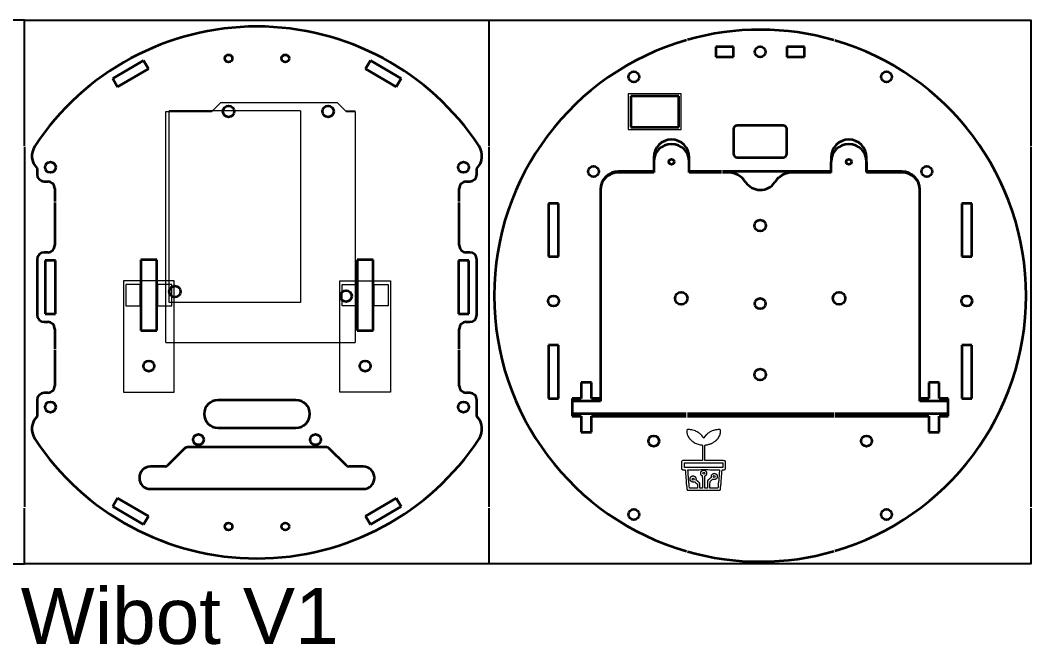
# Model space of a CAD drawing. Extents: x 251 to 739, y 8 to 184.
# Drawn here: x 453.8 to 738.8, y 8 to 184.2 of the extents above; entities that cross this region are included whole.
import ezdxf

# ---------------------------------------------------------------- set-up
doc = ezdxf.new("R2010")
doc.units = 0

msp = doc.modelspace()

# ---------------------------------------------------------------- linework, layer by layer
for p, q in [((455.06, 184.16), (586.05, 184.16)), ((586.05, 30.87), (455.06, 30.87))]:
    msp.add_line(p, q)
at = {"color": 7, "lineweight": 35, "ltscale": 0.06875}
for p, q in [((649.96, 176.62), (649.96, 173.87)), ((654.96, 173.87), (654.96, 176.62)), ((669.96, 176.62), (669.96, 173.87)), ((674.96, 173.87), (674.96, 176.62))]:
    msp.add_line(p, q, dxfattribs=at)
at = {"color": 7, "lineweight": 35, "ltscale": 0.125}
for p, q in [((654.96, 176.62), (649.96, 176.62)), ((649.96, 173.87), (654.96, 173.87)), ((674.96, 176.62), (669.96, 176.62)), ((669.96, 173.87), (674.96, 173.87)), ((715.46, 72.49), (715.46, 77.49))]:
    msp.add_line(p, q, dxfattribs=at)
at = {"color": 7, "lineweight": 35, "ltscale": 0.25}
for p, q in [((488.62, 172.76), (479.96, 167.76)), ((561.22, 167.76), (552.56, 172.76)), ((481.31, 165.42), (489.97, 170.42)), ((551.21, 170.42), (559.87, 165.42)), ((632.46, 141.49), (622.46, 141.49)), ((632.46, 141.24), (622.46, 141.24)), ((702.46, 141.49), (692.46, 141.49)), ((702.46, 141.24), (692.46, 141.24)), ((489.97, 44.35), (481.31, 49.35)), ((559.87, 49.35), (551.21, 44.35)), ((479.96, 47.01), (488.62, 42.01)), ((552.56, 42.01), (561.22, 47.01))]:
    msp.add_line(p, q, dxfattribs=at)
at = {"color": 7, "lineweight": 35, "ltscale": 0.0675}
for p, q in [((489.97, 170.42), (488.62, 172.76)), ((552.56, 172.76), (551.21, 170.42)), ((479.96, 167.76), (481.31, 165.42)), ((559.87, 165.42), (561.22, 167.76)), ((481.31, 49.35), (479.96, 47.01)), ((561.22, 47.01), (559.87, 49.35)), ((488.62, 42.01), (489.97, 44.35)), ((551.21, 44.35), (552.56, 42.01))]:
    msp.add_line(p, q, dxfattribs=at)
at = {"color": 7, "lineweight": 35, "ltscale": 0.3375}
for p, q in [((639.49, 162.72), (625.99, 162.72)), ((625.99, 154.02), (639.49, 154.02))]:
    msp.add_line(p, q, dxfattribs=at)
at = {"color": 7, "lineweight": 35, "ltscale": 0.2175}
for p, q in [((625.99, 162.72), (625.99, 154.02)), ((639.49, 154.02), (639.49, 162.72))]:
    msp.add_line(p, q, dxfattribs=at)
at = {"color": 3, "linetype": 'Continuous', "lineweight": 15}
for p, q in [((507.87, 158.43), (510.41, 160.97)), ((510.41, 160.97), (543.18, 160.97)), ((543.18, 160.97), (545.72, 158.43)), ((494.92, 93.29), (494.92, 158.43)), ((494.92, 158.43), (507.87, 158.43)), ((495.84, 104.6), (495.84, 158.6)), ((532.84, 158.6), (495.84, 158.6)), ((532.84, 158.6), (532.84, 104.6)), ((548.26, 158.43), (548.26, 93.29)), ((487.59, 109.64), (487.59, 103.64)), ((492.59, 109.64), (492.59, 103.64)), ((548.59, 109.64), (548.59, 103.64)), ((553.59, 109.64), (553.59, 103.64)), ((492.59, 103.64), (496.59, 103.64)), ((532.84, 104.6), (495.84, 104.6)), ((548.59, 103.64), (544.59, 103.64)), ((494.92, 93.29), (548.26, 93.29))]:
    msp.add_line(p, q, dxfattribs=at)
at = {"color": 3}
msp.add_line((548.26, 158.43), (545.72, 158.43), dxfattribs=at)
at = {"color": 7, "lineweight": 35, "ltscale": 0.325}
for p, q in [((668.96, 154.49), (655.96, 154.49)), ((655.96, 145.49), (668.96, 145.49))]:
    msp.add_line(p, q, dxfattribs=at)
at = {"color": 7, "lineweight": 35, "ltscale": 0.175}
for p, q in [((654.96, 153.49), (654.96, 146.49)), ((669.96, 146.49), (669.96, 153.49))]:
    msp.add_line(p, q, dxfattribs=at)
at = {"color": 7, "lineweight": 35, "ltscale": 0.031236}
for p, q in [((632.46, 145.49), (632.46, 144.24)), ((682.46, 145.49), (682.46, 144.24))]:
    msp.add_line(p, q, dxfattribs=at)
at = {"color": 7, "lineweight": 35, "ltscale": 0.1}
for p, q in [((642.46, 141.49), (642.46, 145.49)), ((692.46, 141.49), (692.46, 145.49))]:
    msp.add_line(p, q, dxfattribs=at)
at = {"color": 7, "lineweight": 35, "ltscale": 0.075}
for p, q in [((632.46, 144.24), (632.46, 141.24)), ((642.46, 141.24), (642.46, 144.24)), ((682.46, 141.24), (682.46, 144.24)), ((692.46, 144.24), (692.46, 141.24))]:
    msp.add_line(p, q, dxfattribs=at)
at = {"color": 7, "lineweight": 35, "ltscale": 0.0425}
for p, q in [((458.59, 142.39), (458.59, 140.69)), ((582.59, 140.69), (582.59, 142.39))]:
    msp.add_line(p, q, dxfattribs=at)
at = {"color": 7, "lineweight": 35}
for p, q in [((651.59, 141.49), (642.46, 141.49)), ((682.46, 141.49), (651.89, 141.49)), ((617.46, 136.24), (617.46, 76.74)), ((707.46, 77.49), (707.46, 136.49)), ((707.46, 76.74), (707.46, 136.24)), ((487.84, 116.64), (487.84, 96.64)), ((492.34, 96.64), (492.34, 116.64)), ((548.84, 116.64), (548.84, 96.64)), ((553.34, 96.64), (553.34, 116.64)), ((531.59, 77.04), (509.59, 77.04)), ((609.46, 73.24), (641.65, 73.24)), ((614.91, 72.49), (641.65, 72.49)), ((641.95, 73.24), (683.25, 73.24)), ((641.95, 72.49), (683.25, 72.49)), ((683.55, 73.24), (715.46, 73.24)), ((683.55, 72.49), (710.01, 72.49)), ((509.59, 69.24), (531.59, 69.24)), ((540.17, 63.79), (501, 63.79)), ((490.59, 51.99), (550.59, 51.99))]:
    msp.add_line(p, q, dxfattribs=at)
at = {"color": 7, "lineweight": 35, "ltscale": 0.272284}
for p, q in [((651.59, 141.24), (642.46, 141.24)), ((653.35, 141.24), (651.89, 141.24))]:
    msp.add_line(p, q, dxfattribs=at)
at = {"color": 7, "lineweight": 35, "ltscale": 0.270728}
msp.add_line((682.46, 141.24), (671.63, 141.24), dxfattribs=at)
at = {"color": 7, "lineweight": 35, "ltscale": 0.025}
for p, q in [((460.59, 138.69), (461.59, 138.69)), ((579.59, 138.69), (580.59, 138.69)), ((461.59, 118.69), (460.59, 118.69)), ((580.59, 118.69), (579.59, 118.69)), ((460.59, 99.09), (461.59, 99.09)), ((579.59, 99.09), (580.59, 99.09)), ((461.59, 79.09), (460.59, 79.09)), ((580.59, 79.09), (579.59, 79.09))]:
    msp.add_line(p, q, dxfattribs=at)
at = {"color": 7, "lineweight": 35, "ltscale": 0.4}
for p, q in [((463.59, 136.69), (463.59, 133.02)), ((577.59, 133.02), (577.59, 136.69)), ((463.59, 132.72), (463.59, 120.69)), ((577.59, 120.69), (577.59, 132.72)), ((463.59, 97.09), (463.59, 91.42)), ((577.59, 91.42), (577.59, 97.09)), ((463.59, 91.12), (463.59, 81.09)), ((577.59, 81.09), (577.59, 91.12))]:
    msp.add_line(p, q, dxfattribs=at)
at = {"color": 7, "lineweight": 35, "ltscale": 0.006236}
msp.add_line((617.46, 136.49), (617.46, 136.24), dxfattribs=at)
at = {"color": 7, "lineweight": 35, "ltscale": 0.375}
for p, q in [((602.81, 132.49), (602.81, 117.49)), ((605.61, 117.49), (605.61, 132.49)), ((719.31, 132.49), (719.31, 117.49)), ((722.11, 117.49), (722.11, 132.49)), ((460.89, 116.39), (460.89, 101.39)), ((463.79, 101.39), (463.79, 116.39)), ((577.39, 116.39), (577.39, 101.39)), ((580.29, 101.39), (580.29, 116.39)), ((602.81, 92.49), (602.81, 77.49)), ((605.61, 77.49), (605.61, 92.49)), ((719.31, 92.49), (719.31, 77.49)), ((722.11, 77.49), (722.11, 92.49))]:
    msp.add_line(p, q, dxfattribs=at)
at = {"color": 7, "lineweight": 35, "ltscale": 0.07}
for p, q in [((605.61, 132.49), (602.81, 132.49)), ((722.11, 132.49), (719.31, 132.49)), ((602.81, 117.49), (605.61, 117.49)), ((719.31, 117.49), (722.11, 117.49)), ((605.61, 92.49), (602.81, 92.49)), ((722.11, 92.49), (719.31, 92.49)), ((602.81, 77.49), (605.61, 77.49)), ((719.31, 77.49), (722.11, 77.49))]:
    msp.add_line(p, q, dxfattribs=at)
at = {"color": 7, "lineweight": 35, "ltscale": 0.39}
for p, q in [((458.59, 116.69), (458.59, 101.09)), ((582.59, 101.09), (582.59, 116.69))]:
    msp.add_line(p, q, dxfattribs=at)
at = {"color": 7, "lineweight": 35, "ltscale": 0.0725}
for p, q in [((463.79, 116.39), (460.89, 116.39)), ((580.29, 116.39), (577.39, 116.39)), ((460.89, 101.39), (463.79, 101.39)), ((577.39, 101.39), (580.29, 101.39)), ((712.91, 81.99), (710.01, 81.99)), ((710.01, 67.99), (712.91, 67.99))]:
    msp.add_line(p, q, dxfattribs=at)
at = {"color": 7, "lineweight": 35, "ltscale": 0.1125}
for p, q in [((492.34, 116.64), (487.84, 116.64)), ((553.34, 116.64), (548.84, 116.64)), ((487.84, 96.64), (492.34, 96.64)), ((548.84, 96.64), (553.34, 96.64)), ((612.01, 81.99), (612.01, 77.49)), ((614.91, 77.49), (614.91, 81.99)), ((710.01, 81.99), (710.01, 77.49)), ((712.91, 77.49), (712.91, 81.99)), ((612.01, 72.49), (612.01, 67.99)), ((614.91, 67.99), (614.91, 72.49)), ((710.01, 72.49), (710.01, 67.99)), ((712.91, 67.99), (712.91, 72.49))]:
    msp.add_line(p, q, dxfattribs=at)
at = {"color": 7, "lineweight": 35, "ltscale": 0.072499}
for p, q in [((614.91, 81.99), (612.01, 81.99)), ((612.01, 67.99), (614.91, 67.99))]:
    msp.add_line(p, q, dxfattribs=at)
at = {"color": 7, "lineweight": 35, "ltscale": 0.1175}
for p, q in [((458.59, 77.09), (458.59, 72.39)), ((582.59, 72.39), (582.59, 77.09))]:
    msp.add_line(p, q, dxfattribs=at)
at = {"color": 7, "lineweight": 35, "ltscale": 0.01875}
for p, q in [((609.46, 77.49), (609.46, 76.74)), ((609.46, 73.24), (609.46, 72.49))]:
    msp.add_line(p, q, dxfattribs=at)
at = {"color": 7, "lineweight": 35, "ltscale": 0.06375}
for p, q in [((612.01, 77.49), (609.46, 77.49)), ((617.46, 77.49), (614.91, 77.49)), ((710.01, 77.49), (707.46, 77.49)), ((715.46, 77.49), (712.91, 77.49)), ((609.46, 72.49), (612.01, 72.49)), ((712.91, 72.49), (715.46, 72.49))]:
    msp.add_line(p, q, dxfattribs=at)
at = {"color": 7, "lineweight": 35, "ltscale": 0.0875}
msp.add_line((609.46, 76.74), (609.46, 73.24), dxfattribs=at)
at = {"color": 7, "lineweight": 35, "ltscale": 0.2}
for p, q in [((617.46, 76.74), (609.46, 76.74)), ((715.46, 76.74), (707.46, 76.74))]:
    msp.add_line(p, q, dxfattribs=at)
at = {"color": 7, "lineweight": 35, "ltscale": 0.173744}
for p, q in [((500.3, 63.5), (495.38, 58.58)), ((545.8, 58.58), (540.88, 63.5))]:
    msp.add_line(p, q, dxfattribs=at)
at = {"color": 7, "lineweight": 35, "ltscale": 0.102145}
for p, q in [((494.67, 58.29), (490.59, 58.29)), ((550.59, 58.29), (546.5, 58.29))]:
    msp.add_line(p, q, dxfattribs=at)
for points in [[(455.06, 148.75), (455.06, 184.16), (251.19, 184.16), (251.19, 148.75)], [(586.05, 148.75), (586.05, 184.16), (738.77, 184.16), (738.77, 148.75)], [(455.06, 148.45), (455.06, 46.9)], [(586.05, 46.9), (586.05, 148.45)], [(738.77, 148.45), (738.77, 46.9)], [(251.19, 46.6), (251.19, 30.87), (455.06, 30.87), (455.06, 46.6)], [(738.77, 46.6), (738.77, 30.87), (586.05, 30.87), (586.05, 46.6)]]:
    msp.add_lwpolyline(points)
at = {"color": 3, "linetype": 'Continuous', "lineweight": 15}
msp.add_lwpolyline([(640.23, 153.39), (640.23, 163.39), (625.23, 163.39), (625.23, 153.39)], close=True, dxfattribs=at)
for points in [[(497.24, 104.19), (497.24, 110.64), (482.94, 110.64), (482.94, 79.24), (497.24, 79.24), (497.24, 110.64)], [(487.59, 109.64), (483.59, 109.64), (483.59, 103.64), (487.59, 103.64)], [(496.59, 103.64), (496.59, 109.64), (492.59, 109.64)], [(543.94, 104.19), (543.94, 110.64), (558.24, 110.64), (558.24, 79.24), (543.94, 79.24), (543.94, 110.64)], [(544.59, 103.64), (544.59, 109.64), (548.59, 109.64)], [(553.59, 109.64), (557.59, 109.64), (557.59, 103.64), (553.59, 103.64)]]:
    msp.add_lwpolyline(points, dxfattribs=at)
for points in [[(641.86, 68.63, 0.06243), (641.8, 68.56, 0.095329), (641.78, 68.48, 0.052055), (641.77, 68.37, 0.008033), (641.79, 68.14, 0.019619), (641.82, 67.83, 0.014307), (641.89, 67.49, 0.008091), (641.97, 67.18, 0.177661), (642.02, 67.1, -0.115974), (642.04, 67.08, -0.006792), (642.08, 67, -0.009984), (642.12, 66.91, -0.007168), (642.17, 66.8, 0.015595), (642.23, 66.68, 0.015505), (642.28, 66.57, 0.015544), (642.34, 66.48, 0.056743), (642.39, 66.42, -0.025343), (642.42, 66.38, -0.028687), (642.46, 66.34, -0.029725), (642.48, 66.31, -0.119676), (642.48, 66.28, 0.202931), (642.53, 66.18, 0.005175), (642.91, 65.81, 0.011737), (643.3, 65.47, 0.028906), (643.6, 65.24, 0.031277), (644.12, 64.94, 0.027909), (644.69, 64.7, 0.027879), (645.29, 64.51, 0.031022), (645.88, 64.41), (646.17, 64.38), (646.17, 62.18), (646.17, 59.99), (643.42, 59.99), (640.67, 59.99), (640.5, 59.87), (640.33, 59.76), (640.33, 58.68), (640.33, 57.61), (640.5, 57.49, 0.041624), (640.6, 57.43, 0.049689), (640.7, 57.4, 0.040704), (640.83, 57.38, 0.0175), (640.99, 57.38, -0.007086), (641.19, 57.37, -0.086207), (641.26, 57.36, -0.221674), (641.29, 57.32, -0.081654), (641.31, 57.25, 0.031183), (641.31, 57.2, 0.04025), (641.32, 57.16, 0.0451), (641.33, 57.13, 0.18027), (641.35, 57.11, -0.279484), (641.37, 57.09, -0.000378), (641.42, 56.47, -0.002897), (641.48, 55.79, -0.001762), (641.54, 54.97, 0.00143), (641.59, 54.15, 0.002338), (641.65, 53.46, 0.00029), (641.7, 52.85, 0.214541), (641.72, 52.82, -0.199811), (641.73, 52.79, -0.004281), (641.75, 52.65, -0.009175), (641.77, 52.48, -0.005977), (641.78, 52.28, 0.008518), (641.8, 52.05, 0.022468), (641.83, 51.88, 0.029803), (641.86, 51.76, 0.120138), (641.9, 51.69, 0.191284), (642.01, 51.65, 0.003091), (642.73, 51.63, 0.003828), (643.9, 51.62, 0.000429), (646.55, 51.62, 0.000306), (649.55, 51.62, 0.005172), (650.55, 51.63, 0.008652), (651.08, 51.65, 0.224382), (651.21, 51.72, 0.102504), (651.24, 51.8, 0.018573), (651.27, 51.95, 0.015977), (651.3, 52.17, 0.006916), (651.32, 52.46, -0.00493), (651.33, 52.71, -0.007701), (651.35, 52.92, -0.003007), (651.37, 53.1, -0.209089), (651.39, 53.13, 0.217737), (651.41, 53.15, 0.000319), (651.46, 53.75, 0.002466), (651.51, 54.43, 0.001509), (651.57, 55.23, -0.000882), (651.63, 56.02, -0.001445), (651.68, 56.7, -0.000136), (651.72, 57.3, -0.166192), (651.73, 57.32, -0.169566), (651.75, 57.33, -0.003523), (651.86, 57.35, -0.007813), (651.99, 57.37, -0.00513), (652.14, 57.38, 0.012853), (652.29, 57.4, 0.016007), (652.43, 57.43, 0.014325), (652.55, 57.45, 0.106593), (652.6, 57.48, 0.187617), (652.64, 57.55, 0.018734), (652.66, 57.75, 0.013002), (652.67, 58.08, 0.002323), (652.67, 58.68, 0.001456), (652.67, 59.43, 0.021751), (652.66, 59.69, 0.070901), (652.63, 59.82, 0.147006), (652.56, 59.91, 0.13863), (652.42, 59.95, 0.008115), (651.99, 59.97, 0.006115), (651.25, 59.98, 0.000771), (649.67, 59.99), (646.89, 59.99), (646.89, 62.12, -0.001646), (646.89, 62.95, -0.002642), (646.9, 63.65, -0.000494), (646.91, 64.27, -0.14723), (646.93, 64.32, -0.169856), (646.96, 64.34, -0.010823), (647.08, 64.37, -0.014885), (647.22, 64.41, -0.010466), (647.39, 64.43, 0.023943), (647.78, 64.51, 0.014437), (648.24, 64.64, 0.014254), (648.67, 64.79, 0.038402), (648.96, 64.92, 0.007835), (649.34, 65.14, 0.014438), (649.63, 65.34, 0.017603), (649.87, 65.51, 0.028146), (650.06, 65.68, 0.007809), (650.18, 65.81, 0.007451), (650.3, 65.93, 0.004639), (650.45, 66.11, 0.001053), (650.71, 66.41, 0.038837), (650.76, 66.48, 0.013355), (650.82, 66.59, 0.01318), (650.88, 66.72, 0.014884), (650.94, 66.84, -0.008373), (650.98, 66.95, -0.011468), (651.03, 67.05, -0.008364), (651.07, 67.13, -0.119276), (651.1, 67.16, 0.191092), (651.15, 67.24, 0.008899), (651.22, 67.58, 0.01568), (651.27, 67.94, 0.028145), (651.29, 68.23, 0.037771), (651.27, 68.54, 0.205141), (651.18, 68.68, 0.153141), (651.01, 68.74, 0.018857), (650.6, 68.72, 0.042329), (649.66, 68.58, 0.041182), (648.75, 68.27, 0.043233), (647.95, 67.85, 0.062797), (647.34, 67.33, -0.000959), (647.27, 67.25, -0.000665), (647.18, 67.15, -0.00067), (647.09, 67.06, -0.001381), (647.03, 66.99, 0.012375), (646.97, 66.93, 0.016737), (646.93, 66.88, 0.013748), (646.89, 66.83, 0.147649), (646.89, 66.8, -0.127793), (646.88, 66.78, -0.020881), (646.86, 66.75, -0.021827), (646.83, 66.7, -0.017702), (646.79, 66.66, 0.023635), (646.75, 66.61, 0.01241), (646.7, 66.55, 0.012318), (646.65, 66.48, 0.018495), (646.62, 66.41), (646.54, 66.27), (646.48, 66.39, 0.011435), (646.45, 66.44, 0.013166), (646.42, 66.49, 0.012299), (646.39, 66.52, 0.071268), (646.38, 66.54, -0.071599), (646.36, 66.56, -0.006568), (646.32, 66.61, -0.008379), (646.28, 66.68, -0.00647), (646.23, 66.75, 0.017515), (646.18, 66.84, 0.009504), (646.1, 66.94, 0.009458), (646.02, 67.03, 0.014756), (645.95, 67.12, 0.021235), (645.77, 67.3, 0.004934), (645.44, 67.59, 0.001249), (645.08, 67.9, 0.179494), (645.02, 67.92, -0.122166), (645.01, 67.93, -0.002172), (644.92, 67.97, -0.005301), (644.82, 68.03, -0.003494), (644.7, 68.1, 0.044751), (644.19, 68.34, 0.023781), (643.52, 68.55, 0.023719), (642.83, 68.69, 0.040149), (642.24, 68.74, 0.019708), (642.1, 68.74, 0.050768), (642.01, 68.72, 0.066259), (641.93, 68.69, 0.060021)], [(651.96, 58.71), (651.96, 58.04), (646.53, 58.04), (641.1, 58.04), (641.1, 58.67, -0.005049), (641.1, 58.92, -0.00776), (641.11, 59.13, -0.003323), (641.12, 59.31, -0.182194), (641.14, 59.34, -0.197221), (641.17, 59.35, -0.000055), (642.74, 59.36, -0.000979), (644.49, 59.37, -0.000593), (646.56, 59.37), (651.96, 59.37)], [(650.98, 57.36, -0.023488), (650.98, 57.02, -0.000697), (650.87, 55.59, -0.000096), (650.75, 54.04, -0.216581), (650.73, 54, 0.204241), (650.71, 53.97, 0.003334), (650.69, 53.81, 0.008076), (650.67, 53.61, 0.005199), (650.66, 53.38, -0.002049), (650.64, 53.13, -0.001853), (650.62, 52.88, -0.001855), (650.61, 52.65, -0.005922), (650.59, 52.5), (650.56, 52.2), (649.44, 52.2), (648.32, 52.2), (648.32, 53.14), (648.33, 54.07), (648.74, 54.42, -0.005501), (649.01, 54.63, -0.05724), (649.13, 54.71, -0.104602), (649.24, 54.74, -0.03571), (649.4, 54.73, 0.049229), (649.65, 54.72, 0.055281), (649.89, 54.77, 0.060511), (650.1, 54.86, 0.088953), (650.24, 54.99, -0.000546), (650.3, 55.05, -0.000536), (650.35, 55.12, -0.000527), (650.4, 55.18, -0.002038), (650.43, 55.21, 0.145179), (650.47, 55.31, 0.023306), (650.48, 55.51, 0.020326), (650.47, 55.71, 0.226059), (650.44, 55.78, -0.061206), (650.41, 55.8, -0.011707), (650.38, 55.85, -0.01232), (650.34, 55.9, -0.011063), (650.3, 55.95, 0.097495), (650.18, 56.08, 0.046096), (649.99, 56.19, 0.044884), (649.76, 56.27, 0.063024), (649.55, 56.3, 0.061937), (649.34, 56.27, 0.047155), (649.12, 56.2, 0.047295), (648.92, 56.08, 0.063586), (648.77, 55.94, 0.042781), (648.68, 55.82, 0.071706), (648.64, 55.7, 0.055367), (648.62, 55.56, 0.01658), (648.63, 55.35, -0.10062), (648.61, 55.25, -0.084451), (648.56, 55.15, -0.039724), (648.44, 55.03, -0.005961), (648.19, 54.81, -0.001203), (648.01, 54.66, -0.00171), (647.85, 54.53, -0.000952), (647.72, 54.42, -0.025097), (647.68, 54.4, 0.227139), (647.66, 54.35, 0.004322), (647.64, 54.09, 0.008503), (647.62, 53.75, 0.003701), (647.6, 53.29), (647.58, 52.23), (647.25, 52.23), (646.91, 52.23), (646.9, 53.96), (646.89, 55.69), (647, 55.73, 0.061951), (647.06, 55.76, 0.018406), (647.14, 55.82, 0.01816), (647.22, 55.9, 0.018672), (647.3, 55.97, 0.022613), (647.39, 56.09, 0.069466), (647.44, 56.18, 0.070673), (647.47, 56.28, 0.023981), (647.47, 56.43, 0.025007), (647.46, 56.58, 0.070878), (647.44, 56.68, 0.067443), (647.38, 56.78, 0.021104), (647.28, 56.9, 0.076427), (647.04, 57.09, 0.075032), (646.76, 57.2, 0.075451), (646.45, 57.22, 0.078681), (646.16, 57.15, 0.048583), (646.08, 57.1, 0.020517), (645.98, 57.03, 0.020069), (645.88, 56.94, 0.024707), (645.79, 56.85, 0.016885), (645.68, 56.72, 0.07768), (645.63, 56.63, 0.08442), (645.61, 56.53, 0.021988), (645.62, 56.37, 0.026019), (645.64, 56.23, 0.062203), (645.67, 56.12, 0.061961), (645.73, 56.03, 0.025652), (645.83, 55.92, 0.019347), (645.9, 55.85, 0.023661), (645.98, 55.79, 0.023131), (646.05, 55.75, 0.130962), (646.09, 55.74, -0.385202), (646.14, 55.7, -0.013911), (646.16, 55.44, -0.00996), (646.17, 54.99, -0.001144), (646.17, 53.97), (646.17, 52.2), (645.84, 52.2), (645.5, 52.2), (645.5, 52.88), (645.5, 53.56), (645.29, 53.77, 0.00664), (645.18, 53.87, 0.003018), (645.04, 53.99, 0.002988), (644.89, 54.13, 0.004098), (644.76, 54.24), (644.44, 54.51), (644.47, 54.75, 0.021808), (644.47, 54.89, 0.069064), (644.46, 54.98, 0.077982), (644.43, 55.06, 0.033189), (644.36, 55.15, -0.011065), (644.31, 55.21, -0.015046), (644.26, 55.27, -0.011891), (644.23, 55.32, -0.140729), (644.22, 55.34, 0.296317), (644.18, 55.4, 0.019088), (643.96, 55.49, 0.026939), (643.72, 55.56, 0.058251), (643.53, 55.58, 0.045153), (643.32, 55.56, 0.061773), (643.13, 55.5, 0.060745), (642.96, 55.4, 0.041864), (642.79, 55.24, 0.022907), (642.69, 55.13, 0.066983), (642.64, 55.04, 0.068696), (642.62, 54.94, 0.025002), (642.61, 54.79, 0.02557), (642.62, 54.64, 0.073845), (642.65, 54.54, 0.068057), (642.7, 54.45, 0.019421), (642.81, 54.32, 0.063932), (642.99, 54.16, 0.06527), (643.21, 54.06, 0.061775), (643.45, 54.02, 0.048392), (643.72, 54.03, -0.048213), (643.87, 54.03, -0.101566), (643.97, 54, -0.051797), (644.1, 53.92, -0.005575), (644.36, 53.71), (644.78, 53.36), (644.79, 52.78), (644.79, 52.2), (643.65, 52.22), (642.51, 52.23), (642.46, 52.95, 0.004395), (642.44, 53.22, 0.00691), (642.42, 53.46, 0.002444), (642.4, 53.66, 0.209845), (642.38, 53.69, -0.221256), (642.35, 53.74, -0.00015), (642.22, 55.53, -0.000217), (642.09, 57.29, -0.139173), (642.11, 57.39, -0.277121), (642.14, 57.4, -0.000083), (643.43, 57.42, -0.001346), (644.86, 57.42, -0.000813), (646.56, 57.43, -0.000567), (648.84, 57.42, -0.003047), (650.09, 57.41, -0.000892), (650.95, 57.4, -0.403166)]]:
    msp.add_lwpolyline(points, format="xyb", close=True, dxfattribs=at)
at = {"color": 7, "lineweight": 35}
for centre, radius in [((662.46, 175.24), 1.5), ((512.59, 173.39), 1.05), ((528.59, 173.39), 1.05), ((626.83, 168.2), 1.5), ((698.08, 168.2), 1.5), ((512.6, 158.43), 1.59), ((540.64, 158.43), 1.59), ((462.34, 142.69), 1.5), ((578.84, 142.69), 1.5), ((615.46, 141.49), 1.5), ((637.46, 144.24), 0.75), ((687.46, 144.24), 0.75), ((709.46, 141.49), 1.5), ((662.46, 126.24), 1.6), ((497.46, 107.63), 1.59), ((545.72, 106.36), 1.59), ((604.21, 104.99), 1.5), ((640.21, 105.74), 1.75), ((662.46, 104.24), 1.5), ((684.71, 105.74), 1.75), ((720.71, 104.99), 1.5), ((490.09, 86.64), 1.5), ((551.09, 86.64), 1.5), ((662.46, 84.24), 1.6), ((462.34, 75.09), 1.5), ((578.84, 75.09), 1.5), ((504.09, 65.89), 1.5), ((537.09, 65.89), 1.5), ((632.46, 65.49), 1.5), ((692.46, 65.49), 1.5), ((626.83, 44.79), 1.5), ((698.08, 44.79), 1.5), ((512.59, 41.39), 1.05), ((528.59, 41.39), 1.05)]:
    msp.add_circle(centre, radius, dxfattribs=at)
at = {"color": 3, "linetype": 'Continuous', "lineweight": 15}
for centre in [(643.56, 54.74), (646.58, 56.45), (649.52, 55.47)]:
    msp.add_circle(centre, 0.274, dxfattribs=at)
at = {"color": 7, "lineweight": 35}
for centre, radius, start, end in [((520.59, 107.39), 75, 33.3862, 146.6138), ((662.46, 106.49), 75, 73.9067, 105.8698), ((662.46, 106.49), 75, 106.1082, 253.8918), ((662.46, 106.49), 75, 286.3319, 73.6681), ((655.96, 153.49), 1, 90, 180), ((668.96, 153.49), 1, 360, 90), ((462.14, 145.91), 5, 146.6138, 224.7425), ((579.04, 145.91), 5, 315.2575, 33.3862), ((637.46, 145.49), 5, 360, 180), ((637.46, 144.24), 5, 360, 180), ((687.46, 145.49), 5, 360, 180), ((687.46, 144.24), 5, 360, 180), ((655.96, 146.49), 1, 180, 270), ((668.96, 146.49), 1, 270, 360), ((460.59, 140.69), 2, 180, 270), ((580.59, 140.69), 2, 270, 0), ((622.46, 136.49), 5, 90, 180), ((622.46, 136.24), 5, 90, 180), ((653.35, 135.24), 6, 33.3735, 90), ((671.63, 135.24), 6, 90, 146.629), ((702.46, 136.49), 5, 360, 90), ((702.46, 136.24), 5, 360, 90), ((461.59, 136.69), 2, 0, 90), ((579.59, 136.69), 2, 90, 180), ((662.46, 141.24), 4.91, 213.3735, 270), ((662.52, 141.24), 4.91, 269.2761, 326.629), ((461.59, 120.69), 2, 270, 0), ((579.59, 120.69), 2, 180, 270), ((460.59, 116.69), 2, 90, 180), ((580.59, 116.69), 2, 360, 90), ((460.59, 101.09), 2, 180, 270), ((580.59, 101.09), 2, 270, 0), ((461.59, 97.09), 2, 0, 90), ((579.59, 97.09), 2, 90, 180), ((461.59, 81.09), 2, 270, 0), ((579.59, 81.09), 2, 180, 270), ((460.59, 77.09), 2, 90, 180), ((509.59, 73.14), 3.9, 90, 270), ((531.59, 73.14), 3.9, 270, 90), ((580.59, 77.09), 2, 360, 90), ((462.14, 68.87), 5, 135.2575, 213.3862), ((579.04, 68.87), 5, 326.6138, 44.7425), ((520.59, 107.39), 75, 213.3862, 326.6138), ((501, 62.79), 1, 90, 135), ((540.17, 62.79), 1, 45, 90), ((490.59, 55.14), 3.15, 90, 270), ((494.67, 59.29), 1, 270, 315), ((546.5, 59.29), 1, 225, 270), ((550.59, 55.14), 3.15, 270, 90), ((662.46, 106.49), 75, 254.1302, 286.0933)]:
    msp.add_arc(centre, radius, start, end, dxfattribs=at)

# ---------------------------------------------------------------- texts
at = {"color": 5, "insert": (453.99, 24.09), "char_height": 15.8197, "attachment_point": 1}
msp.add_mtext_dynamic_manual_height_columns('{\\fArial|b0|i0|c0|p34;Wibot V1}', width=135.9355, gutter_width=1, heights=[0], dxfattribs=at)

doc.saveas('drawing.dxf')
